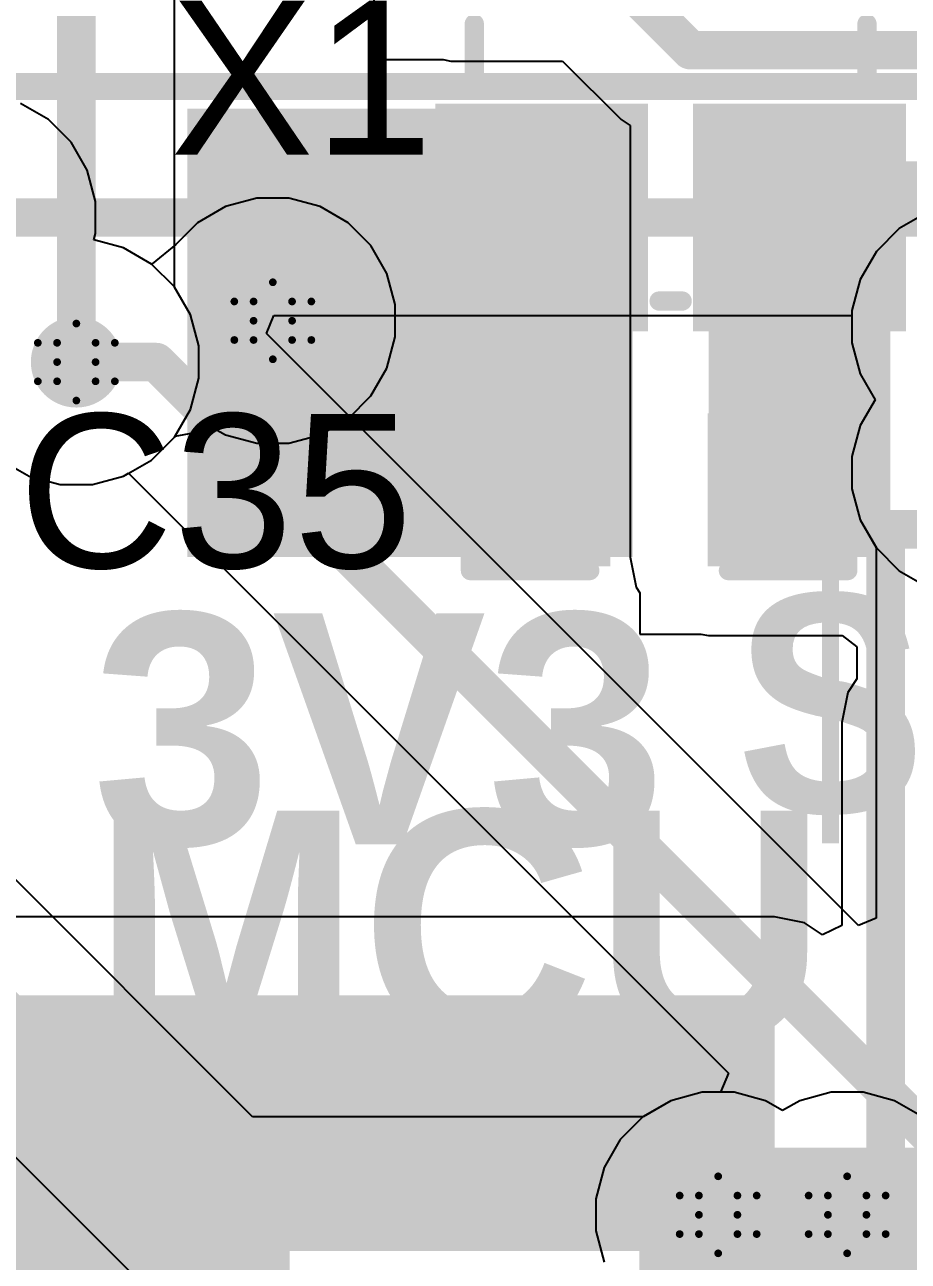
# Model space of a CAD drawing. Header units: inches. Extents: x -3 to 5437, y -3 to 5435.
# Drawn here: x 84.69 to 90.52, y 58.24 to 66.4 of the extents above; entities that cross this region are included whole.
import ezdxf

# ---------------------------------------------------------------- set-up
doc = ezdxf.new("R2010")
doc.units = ezdxf.units.IN
for name, color, linetype in [('Bottom Layer', 5, 'Continuous'), ('Bottom Solder', 6, 'Continuous'), ('Drill Drawing', 1, 'Continuous'), ('GND', 16, 'Continuous'), ('PWR', 76, 'Continuous'), ('Top Layer', 1, 'Continuous'), ('Top Overlay', 2, 'Continuous'), ('Top Paste', 8, 'Continuous'), ('Top Solder', 216, 'Continuous'), ('Via Holes', 16, 'Continuous')]:
    doc.layers.add(name, color=color, linetype=linetype)
doc.styles.add('Arial', font='', dxfattribs={"height": 0.2})
doc.styles.add('Arial_Bold', font='', dxfattribs={"height": 0.2})
doc.styles.get('Arial').set_extended_font_data('Arial')
doc.styles.get('Arial_Bold').set_extended_font_data('Arial', bold=True)

# ---------------------------------------------------------------- blocks, each defined once
blk = doc.blocks.new('T____________0_5___28')
at = {"layer": 'Top Layer'}
blk.add_hatch(color=1, dxfattribs=at).paths.add_polyline_path([(0.25, 0.5), (-0.25, 0.5), (-0.5, 0.25), (-0.5, -0.25), (-0.25, -0.5), (0.25, -0.5), (0.5, -0.25), (0.5, 0.25)])
at = {"layer": 'Top Paste'}
blk.add_hatch(color=8, dxfattribs=at).paths.add_polyline_path([(0.25, 0.5), (-0.25, 0.5), (-0.5, 0.25), (-0.5, -0.25), (-0.25, -0.5), (0.25, -0.5), (0.5, -0.25), (0.5, 0.25)])
at = {"layer": 'Top Solder'}
blk.add_hatch(color=216, dxfattribs=at).paths.add_polyline_path([(0.3008, 0.6016), (-0.3008, 0.6016), (-0.6016, 0.3008), (-0.6016, -0.3008), (-0.3008, -0.6016), (0.3008, -0.6016), (0.6016, -0.3008), (0.6016, 0.3008)])
at = {"layer": 'Top Overlay'}
for points in [[(-0.3355, 0.6795, 0.127, 0.127, 0), (-0.6819, 0.3332, 0.127, 0.127, 0)], [(0.3365, 0.6795, 0.127, 0.127, 0), (-0.3355, 0.6795, 0.127, 0.127, 0)], [(0.6836, 0.3324, 0.127, 0.127, 0), (0.3365, 0.6795, 0.127, 0.127, 0)], [(-0.6819, 0.3332, 0.127, 0.127, 0), (-0.6819, -0.3341, 0.127, 0.127, 0)], [(0.6836, 0.3324, 0.127, 0.127, 0), (0.6836, -0.3298, 0.127, 0.127, 0)], [(-0.3374, -0.6786, 0.127, 0.127, 0), (-0.6819, -0.3341, 0.127, 0.127, 0)], [(0.6836, -0.3298, 0.127, 0.127, 0), (0.3349, -0.6786, 0.127, 0.127, 0)], [(0.3349, -0.6786, 0.127, 0.127, 0), (-0.3374, -0.6786, 0.127, 0.127, 0)]]:
    blk.add_lwpolyline(points, format="xyseb", dxfattribs=at)
for points in [[(-0.3673, 0.6795, 0.0635, 0.0635, 1), (-0.3038, 0.6795, 0.0635, 0.0635, 1)], [(-0.3673, 0.6795, 0.0635, 0.0635, 1), (-0.3038, 0.6795, 0.0635, 0.0635, 1)], [(0.3047, 0.6795, 0.0635, 0.0635, 1), (0.3682, 0.6795, 0.0635, 0.0635, 1)], [(0.3047, 0.6795, 0.0635, 0.0635, 1), (0.3682, 0.6795, 0.0635, 0.0635, 1)], [(-0.7136, 0.3332, 0.0635, 0.0635, 1), (-0.6501, 0.3332, 0.0635, 0.0635, 1)], [(-0.7136, 0.3332, 0.0635, 0.0635, 1), (-0.6501, 0.3332, 0.0635, 0.0635, 1)], [(0.6519, 0.3324, 0.0635, 0.0635, 1), (0.7154, 0.3324, 0.0635, 0.0635, 1)], [(0.6519, 0.3324, 0.0635, 0.0635, 1), (0.7154, 0.3324, 0.0635, 0.0635, 1)], [(-0.7136, -0.3341, 0.0635, 0.0635, 1), (-0.6501, -0.3341, 0.0635, 0.0635, 1)], [(-0.7136, -0.3341, 0.0635, 0.0635, 1), (-0.6501, -0.3341, 0.0635, 0.0635, 1)], [(0.6519, -0.3298, 0.0635, 0.0635, 1), (0.7154, -0.3298, 0.0635, 0.0635, 1)], [(0.6519, -0.3298, 0.0635, 0.0635, 1), (0.7154, -0.3298, 0.0635, 0.0635, 1)], [(-0.3691, -0.6786, 0.0635, 0.0635, 1), (-0.3056, -0.6786, 0.0635, 0.0635, 1)], [(-0.3691, -0.6786, 0.0635, 0.0635, 1), (-0.3056, -0.6786, 0.0635, 0.0635, 1)], [(0.3031, -0.6786, 0.0635, 0.0635, 1), (0.3666, -0.6786, 0.0635, 0.0635, 1)], [(0.3031, -0.6786, 0.0635, 0.0635, 1), (0.3666, -0.6786, 0.0635, 0.0635, 1)]]:
    blk.add_lwpolyline(points, format="xyseb", close=True, dxfattribs=at)
blk = doc.blocks.new('XC32M4_8_000_F18LJDT_270')
at = {"layer": 'Top Layer'}
for points in [[(-1.75, 1.45), (-0.45, 1.45), (-0.45, 0.25), (-1.75, 0.25)], [(0.45, 1.45), (1.75, 1.45), (1.75, 0.25), (0.45, 0.25)], [(-1.75, -0.25), (-0.45, -0.25), (-0.45, -1.45), (-1.75, -1.45)], [(0.45, -0.25), (1.75, -0.25), (1.75, -1.45), (0.45, -1.45)]]:
    blk.add_hatch(color=1, dxfattribs=at).paths.add_polyline_path(points)
at = {"layer": 'Top Paste'}
for points in [[(-1.75, 1.45), (-0.45, 1.45), (-0.45, 0.25), (-1.75, 0.25)], [(0.45, 1.45), (1.75, 1.45), (1.75, 0.25), (0.45, 0.25)], [(-1.75, -0.25), (-0.45, -0.25), (-0.45, -1.45), (-1.75, -1.45)], [(0.45, -0.25), (1.75, -0.25), (1.75, -1.45), (0.45, -1.45)]]:
    blk.add_hatch(color=8, dxfattribs=at).paths.add_polyline_path(points)
at = {"layer": 'Top Solder'}
for points in [[(-1.8516, 1.5516), (-0.3484, 1.5516), (-0.3484, 0.1484), (-1.8516, 0.1484)], [(0.3484, 1.5516), (1.8516, 1.5516), (1.8516, 0.1484), (0.3484, 0.1484)], [(-1.8516, -0.1484), (-0.3484, -0.1484), (-0.3484, -1.5516), (-1.8516, -1.5516)], [(0.3484, -0.1484), (1.8516, -0.1484), (1.8516, -1.5516), (0.3484, -1.5516)]]:
    blk.add_hatch(color=216, dxfattribs=at).paths.add_polyline_path(points)
at = {"layer": 'Top Overlay'}
for points in [[(0.1778, 1.2954, 0.127, 0.127, 0), (-0.1778, 1.2954, 0.127, 0.127, 0)], [(-1.651, -0.0762, 0.127, 0.127, 0), (-1.651, 0.0762, 0.127, 0.127, 0)], [(1.651, -0.0762, 0.127, 0.127, 0), (1.651, 0.0762, 0.127, 0.127, 0)], [(0.1778, -1.2954, 0.127, 0.127, 0), (-0.1778, -1.2954, 0.127, 0.127, 0)]]:
    blk.add_lwpolyline(points, format="xyseb", dxfattribs=at)
for points in [[(-0.2095, 1.2954, 0.0635, 0.0635, 1), (-0.1461, 1.2954, 0.0635, 0.0635, 1)], [(0.1461, 1.2954, 0.0635, 0.0635, 1), (0.2095, 1.2954, 0.0635, 0.0635, 1)], [(-1.6827, 0.0762, 0.0635, 0.0635, 1), (-1.6193, 0.0762, 0.0635, 0.0635, 1)], [(1.6193, 0.0762, 0.0635, 0.0635, 1), (1.6827, 0.0762, 0.0635, 0.0635, 1)], [(-1.6827, -0.0762, 0.0635, 0.0635, 1), (-1.6193, -0.0762, 0.0635, 0.0635, 1)], [(1.6193, -0.0762, 0.0635, 0.0635, 1), (1.6827, -0.0762, 0.0635, 0.0635, 1)], [(-0.2095, -1.2954, 0.0635, 0.0635, 1), (-0.1461, -1.2954, 0.0635, 0.0635, 1)], [(0.1461, -1.2954, 0.0635, 0.0635, 1), (0.2095, -1.2954, 0.0635, 0.0635, 1)], [(-1.524, -1.778, 0.254, 0.254, 1), (-1.6764, -1.778, 0.254, 0.254, 1)], [(-1.7399, -1.778, 0.127, 0.127, 1), (-1.6129, -1.778, 0.127, 0.127, 1)], [(-1.5875, -1.778, 0.127, 0.127, 1), (-1.4605, -1.778, 0.127, 0.127, 1)]]:
    blk.add_lwpolyline(points, format="xyseb", close=True, dxfattribs=at)
blk = doc.blocks.new('C__0603_482')
at = {"layer": 'Top Layer'}
for points in [[(-0.381, 0.4445), (-0.381, -0.4445), (-1.143, -0.4445), (-1.143, 0.4445)], [(1.143, 0.4445), (1.143, -0.4445), (0.381, -0.4445), (0.381, 0.4445)]]:
    blk.add_hatch(color=1, dxfattribs=at).paths.add_polyline_path(points)
at = {"layer": 'Top Paste'}
for points in [[(-0.381, 0.4445), (-0.381, -0.4445), (-1.143, -0.4445), (-1.143, 0.4445)], [(1.143, 0.4445), (1.143, -0.4445), (0.381, -0.4445), (0.381, 0.4445)]]:
    blk.add_hatch(color=8, dxfattribs=at).paths.add_polyline_path(points)
at = {"layer": 'Top Solder'}
for points in [[(-0.321, 0.5045), (-0.321, -0.5045), (-1.203, -0.5045), (-1.203, 0.5045)], [(1.203, 0.5045), (1.203, -0.5045), (0.321, -0.5045), (0.321, 0.5045)]]:
    blk.add_hatch(color=216, dxfattribs=at).paths.add_polyline_path(points)
at = {"layer": 'Top Overlay'}
for points in [[(-1.2446, -0.5334, 0.127, 0.127, 0), (-1.2446, 0.5334, 0.127, 0.127, 0)], [(-1.2446, 0.5334, 0.127, 0.127, 0), (-0.4572, 0.5334, 0.127, 0.127, 0)], [(0.4572, 0.5334, 0.127, 0.127, 0), (1.2446, 0.5334, 0.127, 0.127, 0)], [(1.2446, -0.5334, 0.127, 0.127, 0), (1.2446, 0.5334, 0.127, 0.127, 0)], [(-1.2446, -0.5334, 0.127, 0.127, 0), (-0.4572, -0.5334, 0.127, 0.127, 0)], [(0.4572, -0.5334, 0.127, 0.127, 0), (1.2446, -0.5334, 0.127, 0.127, 0)]]:
    blk.add_lwpolyline(points, format="xyseb", dxfattribs=at)
for points in [[(-1.2764, 0.5334, 0.0635, 0.0635, 1), (-1.2128, 0.5334, 0.0635, 0.0635, 1)], [(-1.2764, 0.5334, 0.0635, 0.0635, 1), (-1.2128, 0.5334, 0.0635, 0.0635, 1)], [(-0.4889, 0.5334, 0.0635, 0.0635, 1), (-0.4254, 0.5334, 0.0635, 0.0635, 1)], [(0.4254, 0.5334, 0.0635, 0.0635, 1), (0.4889, 0.5334, 0.0635, 0.0635, 1)], [(1.2128, 0.5334, 0.0635, 0.0635, 1), (1.2764, 0.5334, 0.0635, 0.0635, 1)], [(1.2128, 0.5334, 0.0635, 0.0635, 1), (1.2764, 0.5334, 0.0635, 0.0635, 1)], [(-1.2764, -0.5334, 0.0635, 0.0635, 1), (-1.2128, -0.5334, 0.0635, 0.0635, 1)], [(-1.2764, -0.5334, 0.0635, 0.0635, 1), (-1.2128, -0.5334, 0.0635, 0.0635, 1)], [(-0.4889, -0.5334, 0.0635, 0.0635, 1), (-0.4254, -0.5334, 0.0635, 0.0635, 1)], [(0.4254, -0.5334, 0.0635, 0.0635, 1), (0.4889, -0.5334, 0.0635, 0.0635, 1)], [(1.2128, -0.5334, 0.0635, 0.0635, 1), (1.2764, -0.5334, 0.0635, 0.0635, 1)], [(1.2128, -0.5334, 0.0635, 0.0635, 1), (1.2764, -0.5334, 0.0635, 0.0635, 1)]]:
    blk.add_lwpolyline(points, format="xyseb", close=True, dxfattribs=at)

msp = doc.modelspace()

# ---------------------------------------------------------------- hatches: boundary and pattern name
at = {"layer": 'Bottom Layer'}
h = msp.add_hatch(color=5, dxfattribs=at)
edge = h.paths.add_edge_path()
edge.add_arc((86.3304, 64.4446), 0.3, 0, 360)
h = msp.add_hatch(color=5, dxfattribs=at)
edge = h.paths.add_edge_path()
edge.add_arc((85.0342, 64.1721), 0.3, 0, 360)
h = msp.add_hatch(color=5, dxfattribs=at)
edge = h.paths.add_edge_path()
edge.add_arc((89.2683, 58.547), 0.3, 0, 360)
h = msp.add_hatch(color=5, dxfattribs=at)
edge = h.paths.add_edge_path()
edge.add_arc((90.1192, 58.547), 0.3, 0, 360)
at = {"layer": 'Bottom Solder'}
h = msp.add_hatch(color=6, dxfattribs=at)
edge = h.paths.add_edge_path()
edge.add_arc((86.3304, 64.4446), 0.15, 0, 360)
h = msp.add_hatch(color=6, dxfattribs=at)
edge = h.paths.add_edge_path()
edge.add_arc((85.0342, 64.1721), 0.15, 0, 360)
h = msp.add_hatch(color=6, dxfattribs=at)
edge = h.paths.add_edge_path()
edge.add_arc((89.2683, 58.547), 0.15, 0, 360)
h = msp.add_hatch(color=6, dxfattribs=at)
edge = h.paths.add_edge_path()
edge.add_arc((90.1192, 58.547), 0.15, 0, 360)
at = {"layer": 'GND'}
h = msp.add_hatch(color=16, dxfattribs=at)
edge = h.paths.add_edge_path()
edge.add_arc((86.3304, 64.4446), 0.3, 0, 360)
h = msp.add_hatch(color=16, dxfattribs=at)
edge = h.paths.add_edge_path()
edge.add_arc((85.0342, 64.1721), 0.3, 0, 360)
h = msp.add_hatch(color=16, dxfattribs=at)
edge = h.paths.add_edge_path()
edge.add_arc((89.2683, 58.547), 0.3, 0, 360)
h = msp.add_hatch(color=16, dxfattribs=at)
edge = h.paths.add_edge_path()
edge.add_arc((90.1192, 58.547), 0.3, 0, 360)
at = {"layer": 'PWR'}
h = msp.add_hatch(color=76, dxfattribs=at)
edge = h.paths.add_edge_path()
edge.add_arc((86.3304, 64.4446), 0.3, 0, 360)
h = msp.add_hatch(color=76, dxfattribs=at)
edge = h.paths.add_edge_path()
edge.add_arc((85.0342, 64.1721), 0.3, 0, 360)
h = msp.add_hatch(color=76, dxfattribs=at)
edge = h.paths.add_edge_path()
edge.add_arc((89.2683, 58.547), 0.3, 0, 360)
h = msp.add_hatch(color=76, dxfattribs=at)
edge = h.paths.add_edge_path()
edge.add_arc((90.1192, 58.547), 0.3, 0, 360)
at = {"layer": 'Top Layer'}
for points in [[(85.7671, 62.8855), (88.7048, 62.8855), (88.7048, 65.8446), (85.7671, 65.8446)], [(89.2048, 62.8855), (90.4048, 62.8855), (90.4048, 65.7756), (89.2048, 65.7756)], [(84.3957, 59.9948), (84.3957, 44.577), (86.4422, 44.577), (86.4422, 59.9948)], [(86.0171, 58.309), (89.6406, 58.309), (89.6406, 59.9948), (86.0171, 59.9948)], [(88.7476, 57.3697), (92.0356, 57.3697), (92.0356, 58.9891), (88.7476, 58.9891)]]:
    msp.add_hatch(color=1, dxfattribs=at).paths.add_polyline_path(points)
h = msp.add_hatch(color=1, dxfattribs=at)
edge = h.paths.add_edge_path()
edge.add_arc((86.3304, 64.4446), 0.3, 0, 360)
h = msp.add_hatch(color=1, dxfattribs=at)
edge = h.paths.add_edge_path()
edge.add_arc((85.0342, 64.1721), 0.3, 0, 360)
h = msp.add_hatch(color=1, dxfattribs=at)
edge = h.paths.add_edge_path()
edge.add_arc((89.2683, 58.547), 0.3, 0, 360)
h = msp.add_hatch(color=1, dxfattribs=at)
edge = h.paths.add_edge_path()
edge.add_arc((90.1192, 58.547), 0.3, 0, 360)
at = {"layer": 'Top Solder'}
h = msp.add_hatch(color=216, dxfattribs=at)
edge = h.paths.add_edge_path()
edge.add_arc((86.3304, 64.4446), 0.15, 0, 360)
h = msp.add_hatch(color=216, dxfattribs=at)
edge = h.paths.add_edge_path()
edge.add_arc((85.0342, 64.1721), 0.15, 0, 360)
h = msp.add_hatch(color=216, dxfattribs=at)
edge = h.paths.add_edge_path()
edge.add_arc((89.2683, 58.547), 0.15, 0, 360)
h = msp.add_hatch(color=216, dxfattribs=at)
edge = h.paths.add_edge_path()
edge.add_arc((90.1192, 58.547), 0.15, 0, 360)
at = {"layer": 'Via Holes'}
h = msp.add_hatch(color=7, dxfattribs=at)
edge = h.paths.add_edge_path()
edge.add_arc((86.3304, 64.4446), 0.15, 0, 360)
h = msp.add_hatch(color=7, dxfattribs=at)
edge = h.paths.add_edge_path()
edge.add_arc((85.0342, 64.1721), 0.15, 0, 360)
h = msp.add_hatch(color=7, dxfattribs=at)
edge = h.paths.add_edge_path()
edge.add_arc((89.2683, 58.547), 0.15, 0, 360)
h = msp.add_hatch(color=7, dxfattribs=at)
edge = h.paths.add_edge_path()
edge.add_arc((90.1192, 58.547), 0.15, 0, 360)

# ---------------------------------------------------------------- linework, layer by layer
at = {"layer": 'Bottom Layer'}
for p, q in [((86.2878, 64.3608), (86.3364, 64.4782)), ((86.3364, 64.4782), (90.1508, 64.4782)), ((90.1508, 64.4782), (90.1508, 64.2991)), ((90.194, 60.4546), (86.2878, 64.3608)), ((90.1508, 64.2991), (90.2059, 64.0936)), ((86.1964, 59.1944), (81.306, 64.0848)), ((90.2059, 64.0936), (90.3038, 63.924)), ((90.3038, 63.924), (90.2059, 63.7543)), ((90.2059, 63.7543), (90.1508, 63.5488)), ((90.1508, 63.5488), (90.1508, 63.3361)), ((84.5381, 63.5255), (84.7224, 63.4191)), ((84.7224, 63.4191), (84.9279, 63.3641)), ((85.1406, 63.3641), (85.3461, 63.4191)), ((85.3461, 63.4191), (85.3792, 63.4382)), ((85.3792, 63.4382), (89.3354, 59.482)), ((84.9279, 63.3641), (85.1406, 63.3641)), ((90.1508, 63.3361), (90.2059, 63.1306)), ((90.2059, 63.1306), (90.3114, 62.9478)), ((80.58, 62.9796), (85.4704, 58.0892)), ((90.3114, 62.9478), (90.3114, 60.5032)), ((90.3114, 60.5032), (90.194, 60.4546)), ((89.3354, 59.482), (89.2828, 59.355)), ((88.9564, 59.2999), (88.7737, 59.1944)), ((89.1619, 59.355), (88.9564, 59.2999)), ((89.2828, 59.355), (89.1619, 59.355)), ((88.7737, 59.1944), (86.1964, 59.1944))]:
    msp.add_line(p, q, dxfattribs=at)
for points in [[(64.135, 65.9892, 0.1778, 0.1778, 0), (94.2258, 65.9892, 0.1778, 0.1778, 0)], [(84.3532, 65.1256, 0.254, 0.254, 0), (91.2018, 65.1256, 0.254, 0.254, 0)], [(85.0342, 64.1721, 0.254, 0.254, 0), (85.5609, 64.1721, 0.254, 0.254, 0)], [(85.5609, 64.1721, 0.254, 0.254, 0), (95.7656, 53.9674, 0.254, 0.254, 0)], [(80.8482, 63.627, 0.254, 0.254, 0), (85.9282, 58.547, 0.254, 0.254, 0)], [(85.9282, 58.547, 0.254, 0.254, 0), (89.2683, 58.547, 0.254, 0.254, 0)]]:
    msp.add_lwpolyline(points, format="xyseb", dxfattribs=at)
for points in [[(84.9707, 64.1721, 0.127, 0.127, 1), (85.0977, 64.1721, 0.127, 0.127, 1)], [(85.4974, 64.1721, 0.127, 0.127, 1), (85.6244, 64.1721, 0.127, 0.127, 1)], [(85.4974, 64.1721, 0.127, 0.127, 1), (85.6244, 64.1721, 0.127, 0.127, 1)], [(85.8647, 58.547, 0.127, 0.127, 1), (85.9917, 58.547, 0.127, 0.127, 1)], [(85.8647, 58.547, 0.127, 0.127, 1), (85.9917, 58.547, 0.127, 0.127, 1)], [(89.2048, 58.547, 0.127, 0.127, 1), (89.3318, 58.547, 0.127, 0.127, 1)]]:
    msp.add_lwpolyline(points, format="xyseb", close=True, dxfattribs=at)
at = {"layer": 'Drill Drawing'}
for points in [[(86.2034, 64.5716, 0.0508, 0.0508, 0), (86.3304, 64.6986, 0.0508, 0.0508, 0)], [(86.3304, 64.6986, 0.0508, 0.0508, 0), (86.4574, 64.5716, 0.0508, 0.0508, 0)], [(86.0764, 64.5716, 0.0508, 0.0508, 0), (86.2034, 64.4446, 0.0508, 0.0508, 0)], [(86.0764, 64.5716, 0.0508, 0.0508, 0), (86.2034, 64.5716, 0.0508, 0.0508, 0)], [(86.4574, 64.5716, 0.0508, 0.0508, 0), (86.5844, 64.5716, 0.0508, 0.0508, 0)], [(86.4574, 64.4446, 0.0508, 0.0508, 0), (86.5844, 64.5716, 0.0508, 0.0508, 0)], [(84.9072, 64.2991, 0.0508, 0.0508, 0), (85.0342, 64.4261, 0.0508, 0.0508, 0)], [(85.0342, 64.4261, 0.0508, 0.0508, 0), (85.1612, 64.2991, 0.0508, 0.0508, 0)], [(86.0764, 64.3176, 0.0508, 0.0508, 0), (86.2034, 64.4446, 0.0508, 0.0508, 0)], [(86.4574, 64.4446, 0.0508, 0.0508, 0), (86.5844, 64.3176, 0.0508, 0.0508, 0)], [(84.7802, 64.2991, 0.0508, 0.0508, 0), (84.9072, 64.1721, 0.0508, 0.0508, 0)], [(84.7802, 64.2991, 0.0508, 0.0508, 0), (84.9072, 64.2991, 0.0508, 0.0508, 0)], [(85.1612, 64.2991, 0.0508, 0.0508, 0), (85.2882, 64.2991, 0.0508, 0.0508, 0)], [(85.1612, 64.1721, 0.0508, 0.0508, 0), (85.2882, 64.2991, 0.0508, 0.0508, 0)], [(86.0764, 64.3176, 0.0508, 0.0508, 0), (86.2034, 64.3176, 0.0508, 0.0508, 0)], [(86.2034, 64.3176, 0.0508, 0.0508, 0), (86.3304, 64.1906, 0.0508, 0.0508, 0)], [(86.3304, 64.1906, 0.0508, 0.0508, 0), (86.4574, 64.3176, 0.0508, 0.0508, 0)], [(86.4574, 64.3176, 0.0508, 0.0508, 0), (86.5844, 64.3176, 0.0508, 0.0508, 0)], [(84.7802, 64.0451, 0.0508, 0.0508, 0), (84.9072, 64.1721, 0.0508, 0.0508, 0)], [(85.1612, 64.1721, 0.0508, 0.0508, 0), (85.2882, 64.0451, 0.0508, 0.0508, 0)], [(84.7802, 64.0451, 0.0508, 0.0508, 0), (84.9072, 64.0451, 0.0508, 0.0508, 0)], [(84.9072, 64.0451, 0.0508, 0.0508, 0), (85.0342, 63.9181, 0.0508, 0.0508, 0)], [(85.0342, 63.9181, 0.0508, 0.0508, 0), (85.1612, 64.0451, 0.0508, 0.0508, 0)], [(85.1612, 64.0451, 0.0508, 0.0508, 0), (85.2882, 64.0451, 0.0508, 0.0508, 0)], [(89.1413, 58.674, 0.0508, 0.0508, 0), (89.2683, 58.801, 0.0508, 0.0508, 0)], [(89.2683, 58.801, 0.0508, 0.0508, 0), (89.3953, 58.674, 0.0508, 0.0508, 0)], [(89.9922, 58.674, 0.0508, 0.0508, 0), (90.1192, 58.801, 0.0508, 0.0508, 0)], [(90.1192, 58.801, 0.0508, 0.0508, 0), (90.2462, 58.674, 0.0508, 0.0508, 0)], [(89.0143, 58.674, 0.0508, 0.0508, 0), (89.1413, 58.547, 0.0508, 0.0508, 0)], [(89.0143, 58.674, 0.0508, 0.0508, 0), (89.1413, 58.674, 0.0508, 0.0508, 0)], [(89.3953, 58.674, 0.0508, 0.0508, 0), (89.5223, 58.674, 0.0508, 0.0508, 0)], [(89.3953, 58.547, 0.0508, 0.0508, 0), (89.5223, 58.674, 0.0508, 0.0508, 0)], [(89.8652, 58.674, 0.0508, 0.0508, 0), (89.9922, 58.547, 0.0508, 0.0508, 0)], [(89.8652, 58.674, 0.0508, 0.0508, 0), (89.9922, 58.674, 0.0508, 0.0508, 0)], [(90.2462, 58.674, 0.0508, 0.0508, 0), (90.3732, 58.674, 0.0508, 0.0508, 0)], [(90.2462, 58.547, 0.0508, 0.0508, 0), (90.3732, 58.674, 0.0508, 0.0508, 0)], [(89.0143, 58.42, 0.0508, 0.0508, 0), (89.1413, 58.547, 0.0508, 0.0508, 0)], [(89.3953, 58.547, 0.0508, 0.0508, 0), (89.5223, 58.42, 0.0508, 0.0508, 0)], [(89.8652, 58.42, 0.0508, 0.0508, 0), (89.9922, 58.547, 0.0508, 0.0508, 0)], [(90.2462, 58.547, 0.0508, 0.0508, 0), (90.3732, 58.42, 0.0508, 0.0508, 0)], [(89.0143, 58.42, 0.0508, 0.0508, 0), (89.1413, 58.42, 0.0508, 0.0508, 0)], [(89.1413, 58.42, 0.0508, 0.0508, 0), (89.2683, 58.293, 0.0508, 0.0508, 0)], [(89.2683, 58.293, 0.0508, 0.0508, 0), (89.3953, 58.42, 0.0508, 0.0508, 0)], [(89.3953, 58.42, 0.0508, 0.0508, 0), (89.5223, 58.42, 0.0508, 0.0508, 0)], [(89.8652, 58.42, 0.0508, 0.0508, 0), (89.9922, 58.42, 0.0508, 0.0508, 0)], [(89.9922, 58.42, 0.0508, 0.0508, 0), (90.1192, 58.293, 0.0508, 0.0508, 0)], [(90.1192, 58.293, 0.0508, 0.0508, 0), (90.2462, 58.42, 0.0508, 0.0508, 0)], [(90.2462, 58.42, 0.0508, 0.0508, 0), (90.3732, 58.42, 0.0508, 0.0508, 0)]]:
    msp.add_lwpolyline(points, format="xyseb", dxfattribs=at)
for points in [[(86.3177, 64.6986, 0.0254, 0.0254, 1), (86.3431, 64.6986, 0.0254, 0.0254, 1)], [(86.3177, 64.6986, 0.0254, 0.0254, 1), (86.3431, 64.6986, 0.0254, 0.0254, 1)], [(86.0637, 64.5716, 0.0254, 0.0254, 1), (86.0891, 64.5716, 0.0254, 0.0254, 1)], [(86.0637, 64.5716, 0.0254, 0.0254, 1), (86.0891, 64.5716, 0.0254, 0.0254, 1)], [(86.1907, 64.5716, 0.0254, 0.0254, 1), (86.2161, 64.5716, 0.0254, 0.0254, 1)], [(86.1907, 64.5716, 0.0254, 0.0254, 1), (86.2161, 64.5716, 0.0254, 0.0254, 1)], [(86.4447, 64.5716, 0.0254, 0.0254, 1), (86.4701, 64.5716, 0.0254, 0.0254, 1)], [(86.4447, 64.5716, 0.0254, 0.0254, 1), (86.4701, 64.5716, 0.0254, 0.0254, 1)], [(86.5717, 64.5716, 0.0254, 0.0254, 1), (86.5971, 64.5716, 0.0254, 0.0254, 1)], [(86.5717, 64.5716, 0.0254, 0.0254, 1), (86.5971, 64.5716, 0.0254, 0.0254, 1)], [(85.0215, 64.4261, 0.0254, 0.0254, 1), (85.0469, 64.4261, 0.0254, 0.0254, 1)], [(85.0215, 64.4261, 0.0254, 0.0254, 1), (85.0469, 64.4261, 0.0254, 0.0254, 1)], [(86.1907, 64.4446, 0.0254, 0.0254, 1), (86.2161, 64.4446, 0.0254, 0.0254, 1)], [(86.1907, 64.4446, 0.0254, 0.0254, 1), (86.2161, 64.4446, 0.0254, 0.0254, 1)], [(86.4447, 64.4446, 0.0254, 0.0254, 1), (86.4701, 64.4446, 0.0254, 0.0254, 1)], [(86.4447, 64.4446, 0.0254, 0.0254, 1), (86.4701, 64.4446, 0.0254, 0.0254, 1)], [(84.7675, 64.2991, 0.0254, 0.0254, 1), (84.7929, 64.2991, 0.0254, 0.0254, 1)], [(84.7675, 64.2991, 0.0254, 0.0254, 1), (84.7929, 64.2991, 0.0254, 0.0254, 1)], [(84.8945, 64.2991, 0.0254, 0.0254, 1), (84.9199, 64.2991, 0.0254, 0.0254, 1)], [(84.8945, 64.2991, 0.0254, 0.0254, 1), (84.9199, 64.2991, 0.0254, 0.0254, 1)], [(85.1485, 64.2991, 0.0254, 0.0254, 1), (85.1739, 64.2991, 0.0254, 0.0254, 1)], [(85.1485, 64.2991, 0.0254, 0.0254, 1), (85.1739, 64.2991, 0.0254, 0.0254, 1)], [(85.2755, 64.2991, 0.0254, 0.0254, 1), (85.3009, 64.2991, 0.0254, 0.0254, 1)], [(85.2755, 64.2991, 0.0254, 0.0254, 1), (85.3009, 64.2991, 0.0254, 0.0254, 1)], [(86.0637, 64.3176, 0.0254, 0.0254, 1), (86.0891, 64.3176, 0.0254, 0.0254, 1)], [(86.0637, 64.3176, 0.0254, 0.0254, 1), (86.0891, 64.3176, 0.0254, 0.0254, 1)], [(86.1907, 64.3176, 0.0254, 0.0254, 1), (86.2161, 64.3176, 0.0254, 0.0254, 1)], [(86.1907, 64.3176, 0.0254, 0.0254, 1), (86.2161, 64.3176, 0.0254, 0.0254, 1)], [(86.4447, 64.3176, 0.0254, 0.0254, 1), (86.4701, 64.3176, 0.0254, 0.0254, 1)], [(86.4447, 64.3176, 0.0254, 0.0254, 1), (86.4701, 64.3176, 0.0254, 0.0254, 1)], [(86.5717, 64.3176, 0.0254, 0.0254, 1), (86.5971, 64.3176, 0.0254, 0.0254, 1)], [(86.5717, 64.3176, 0.0254, 0.0254, 1), (86.5971, 64.3176, 0.0254, 0.0254, 1)], [(84.8945, 64.1721, 0.0254, 0.0254, 1), (84.9199, 64.1721, 0.0254, 0.0254, 1)], [(84.8945, 64.1721, 0.0254, 0.0254, 1), (84.9199, 64.1721, 0.0254, 0.0254, 1)], [(85.1485, 64.1721, 0.0254, 0.0254, 1), (85.1739, 64.1721, 0.0254, 0.0254, 1)], [(85.1485, 64.1721, 0.0254, 0.0254, 1), (85.1739, 64.1721, 0.0254, 0.0254, 1)], [(86.3177, 64.1906, 0.0254, 0.0254, 1), (86.3431, 64.1906, 0.0254, 0.0254, 1)], [(86.3177, 64.1906, 0.0254, 0.0254, 1), (86.3431, 64.1906, 0.0254, 0.0254, 1)], [(84.7675, 64.0451, 0.0254, 0.0254, 1), (84.7929, 64.0451, 0.0254, 0.0254, 1)], [(84.7675, 64.0451, 0.0254, 0.0254, 1), (84.7929, 64.0451, 0.0254, 0.0254, 1)], [(84.8945, 64.0451, 0.0254, 0.0254, 1), (84.9199, 64.0451, 0.0254, 0.0254, 1)], [(84.8945, 64.0451, 0.0254, 0.0254, 1), (84.9199, 64.0451, 0.0254, 0.0254, 1)], [(85.1485, 64.0451, 0.0254, 0.0254, 1), (85.1739, 64.0451, 0.0254, 0.0254, 1)], [(85.1485, 64.0451, 0.0254, 0.0254, 1), (85.1739, 64.0451, 0.0254, 0.0254, 1)], [(85.2755, 64.0451, 0.0254, 0.0254, 1), (85.3009, 64.0451, 0.0254, 0.0254, 1)], [(85.2755, 64.0451, 0.0254, 0.0254, 1), (85.3009, 64.0451, 0.0254, 0.0254, 1)], [(85.0215, 63.9181, 0.0254, 0.0254, 1), (85.0469, 63.9181, 0.0254, 0.0254, 1)], [(85.0215, 63.9181, 0.0254, 0.0254, 1), (85.0469, 63.9181, 0.0254, 0.0254, 1)], [(89.2556, 58.801, 0.0254, 0.0254, 1), (89.281, 58.801, 0.0254, 0.0254, 1)], [(89.2556, 58.801, 0.0254, 0.0254, 1), (89.281, 58.801, 0.0254, 0.0254, 1)], [(90.1065, 58.801, 0.0254, 0.0254, 1), (90.1319, 58.801, 0.0254, 0.0254, 1)], [(90.1065, 58.801, 0.0254, 0.0254, 1), (90.1319, 58.801, 0.0254, 0.0254, 1)], [(89.0016, 58.674, 0.0254, 0.0254, 1), (89.027, 58.674, 0.0254, 0.0254, 1)], [(89.0016, 58.674, 0.0254, 0.0254, 1), (89.027, 58.674, 0.0254, 0.0254, 1)], [(89.1286, 58.674, 0.0254, 0.0254, 1), (89.154, 58.674, 0.0254, 0.0254, 1)], [(89.1286, 58.674, 0.0254, 0.0254, 1), (89.154, 58.674, 0.0254, 0.0254, 1)], [(89.3826, 58.674, 0.0254, 0.0254, 1), (89.408, 58.674, 0.0254, 0.0254, 1)], [(89.3826, 58.674, 0.0254, 0.0254, 1), (89.408, 58.674, 0.0254, 0.0254, 1)], [(89.5096, 58.674, 0.0254, 0.0254, 1), (89.535, 58.674, 0.0254, 0.0254, 1)], [(89.5096, 58.674, 0.0254, 0.0254, 1), (89.535, 58.674, 0.0254, 0.0254, 1)], [(89.8525, 58.674, 0.0254, 0.0254, 1), (89.8779, 58.674, 0.0254, 0.0254, 1)], [(89.8525, 58.674, 0.0254, 0.0254, 1), (89.8779, 58.674, 0.0254, 0.0254, 1)], [(89.9795, 58.674, 0.0254, 0.0254, 1), (90.0049, 58.674, 0.0254, 0.0254, 1)], [(89.9795, 58.674, 0.0254, 0.0254, 1), (90.0049, 58.674, 0.0254, 0.0254, 1)], [(90.2335, 58.674, 0.0254, 0.0254, 1), (90.2589, 58.674, 0.0254, 0.0254, 1)], [(90.2335, 58.674, 0.0254, 0.0254, 1), (90.2589, 58.674, 0.0254, 0.0254, 1)], [(90.3605, 58.674, 0.0254, 0.0254, 1), (90.3859, 58.674, 0.0254, 0.0254, 1)], [(90.3605, 58.674, 0.0254, 0.0254, 1), (90.3859, 58.674, 0.0254, 0.0254, 1)], [(89.1286, 58.547, 0.0254, 0.0254, 1), (89.154, 58.547, 0.0254, 0.0254, 1)], [(89.1286, 58.547, 0.0254, 0.0254, 1), (89.154, 58.547, 0.0254, 0.0254, 1)], [(89.3826, 58.547, 0.0254, 0.0254, 1), (89.408, 58.547, 0.0254, 0.0254, 1)], [(89.3826, 58.547, 0.0254, 0.0254, 1), (89.408, 58.547, 0.0254, 0.0254, 1)], [(89.9795, 58.547, 0.0254, 0.0254, 1), (90.0049, 58.547, 0.0254, 0.0254, 1)], [(89.9795, 58.547, 0.0254, 0.0254, 1), (90.0049, 58.547, 0.0254, 0.0254, 1)], [(90.2335, 58.547, 0.0254, 0.0254, 1), (90.2589, 58.547, 0.0254, 0.0254, 1)], [(90.2335, 58.547, 0.0254, 0.0254, 1), (90.2589, 58.547, 0.0254, 0.0254, 1)], [(89.0016, 58.42, 0.0254, 0.0254, 1), (89.027, 58.42, 0.0254, 0.0254, 1)], [(89.0016, 58.42, 0.0254, 0.0254, 1), (89.027, 58.42, 0.0254, 0.0254, 1)], [(89.1286, 58.42, 0.0254, 0.0254, 1), (89.154, 58.42, 0.0254, 0.0254, 1)], [(89.1286, 58.42, 0.0254, 0.0254, 1), (89.154, 58.42, 0.0254, 0.0254, 1)], [(89.3826, 58.42, 0.0254, 0.0254, 1), (89.408, 58.42, 0.0254, 0.0254, 1)], [(89.3826, 58.42, 0.0254, 0.0254, 1), (89.408, 58.42, 0.0254, 0.0254, 1)], [(89.5096, 58.42, 0.0254, 0.0254, 1), (89.535, 58.42, 0.0254, 0.0254, 1)], [(89.5096, 58.42, 0.0254, 0.0254, 1), (89.535, 58.42, 0.0254, 0.0254, 1)], [(89.8525, 58.42, 0.0254, 0.0254, 1), (89.8779, 58.42, 0.0254, 0.0254, 1)], [(89.8525, 58.42, 0.0254, 0.0254, 1), (89.8779, 58.42, 0.0254, 0.0254, 1)], [(89.9795, 58.42, 0.0254, 0.0254, 1), (90.0049, 58.42, 0.0254, 0.0254, 1)], [(89.9795, 58.42, 0.0254, 0.0254, 1), (90.0049, 58.42, 0.0254, 0.0254, 1)], [(90.2335, 58.42, 0.0254, 0.0254, 1), (90.2589, 58.42, 0.0254, 0.0254, 1)], [(90.2335, 58.42, 0.0254, 0.0254, 1), (90.2589, 58.42, 0.0254, 0.0254, 1)], [(90.3605, 58.42, 0.0254, 0.0254, 1), (90.3859, 58.42, 0.0254, 0.0254, 1)], [(90.3605, 58.42, 0.0254, 0.0254, 1), (90.3859, 58.42, 0.0254, 0.0254, 1)], [(89.2556, 58.293, 0.0254, 0.0254, 1), (89.281, 58.293, 0.0254, 0.0254, 1)], [(89.2556, 58.293, 0.0254, 0.0254, 1), (89.281, 58.293, 0.0254, 0.0254, 1)], [(90.1065, 58.293, 0.0254, 0.0254, 1), (90.1319, 58.293, 0.0254, 0.0254, 1)], [(90.1065, 58.293, 0.0254, 0.0254, 1), (90.1319, 58.293, 0.0254, 0.0254, 1)]]:
    msp.add_lwpolyline(points, format="xyseb", close=True, dxfattribs=at)
at = {"layer": 'GND'}
for p, q in [((84.8494, 65.7722), (84.6651, 65.8785)), ((84.9998, 65.6217), (84.8494, 65.7722)), ((85.1062, 65.4375), (84.9998, 65.6217)), ((85.1612, 65.232), (85.1062, 65.4375)), ((85.1612, 65.0192), (85.1612, 65.232)), ((90.6469, 65.1585), (90.4627, 65.0521)), ((85.1501, 64.9775), (85.1612, 65.0192)), ((90.4627, 65.0521), (90.3122, 64.9016)), ((85.3461, 64.925), (85.1501, 64.9775)), ((85.5304, 64.8186), (85.3461, 64.925)), ((90.3122, 64.9016), (90.2059, 64.7174)), ((85.6808, 64.6682), (85.5304, 64.8186)), ((90.2059, 64.7174), (90.1508, 64.5119)), ((85.7872, 64.4839), (85.6808, 64.6682)), ((85.8422, 64.2784), (85.7872, 64.4839)), ((90.1508, 64.5119), (90.1508, 64.2991)), ((85.8422, 64.0657), (85.8422, 64.2784)), ((90.1508, 64.2991), (90.2059, 64.0936)), ((85.7872, 63.8602), (85.8422, 64.0657)), ((90.2059, 64.0936), (90.3038, 63.924)), ((90.3038, 63.924), (90.2059, 63.7543)), ((85.6808, 63.6759), (85.7872, 63.8602)), ((90.2059, 63.7543), (90.1508, 63.5488)), ((85.5304, 63.5255), (85.6808, 63.6759)), ((90.1508, 63.5488), (90.1508, 63.3361)), ((84.5381, 63.5255), (84.7224, 63.4191)), ((85.3461, 63.4191), (85.5304, 63.5255)), ((84.7224, 63.4191), (84.9279, 63.3641)), ((85.1406, 63.3641), (85.3461, 63.4191)), ((84.9279, 63.3641), (85.1406, 63.3641)), ((90.1508, 63.3361), (90.2059, 63.1306)), ((90.2059, 63.1306), (90.3122, 62.9463)), ((90.3122, 62.9463), (90.4627, 62.7959)), ((90.4627, 62.7959), (90.6469, 62.6895)), ((88.9564, 59.2999), (88.7722, 59.1936)), ((89.1619, 59.355), (88.9564, 59.2999)), ((89.3747, 59.355), (89.1619, 59.355)), ((89.5802, 59.2999), (89.3747, 59.355)), ((89.6937, 59.2344), (89.5802, 59.2999)), ((89.8073, 59.2999), (89.6937, 59.2344)), ((90.0128, 59.355), (89.8073, 59.2999)), ((90.2256, 59.355), (90.0128, 59.355)), ((90.4311, 59.2999), (90.2256, 59.355)), ((90.6153, 59.1936), (90.4311, 59.2999)), ((88.7722, 59.1936), (88.6217, 59.0431)), ((88.6217, 59.0431), (88.5154, 58.8589)), ((88.5154, 58.8589), (88.4603, 58.6534)), ((88.4603, 58.6534), (88.4603, 58.4406)), ((88.4603, 58.4406), (88.5154, 58.2351))]:
    msp.add_line(p, q, dxfattribs=at)
at = {"layer": 'PWR'}
for p, q in [((84.8494, 65.7722), (84.6651, 65.8785)), ((84.9998, 65.6217), (84.8494, 65.7722)), ((85.1062, 65.4375), (84.9998, 65.6217)), ((85.1612, 65.232), (85.1062, 65.4375)), ((85.1612, 65.0192), (85.1612, 65.232)), ((86.0185, 65.1975), (85.8343, 65.0912)), ((86.224, 65.2526), (86.0185, 65.1975)), ((86.4368, 65.2526), (86.224, 65.2526)), ((86.6423, 65.1975), (86.4368, 65.2526)), ((86.8265, 65.0912), (86.6423, 65.1975)), ((85.8343, 65.0912), (85.6897, 64.9466)), ((86.977, 64.9407), (86.8265, 65.0912)), ((90.6469, 65.1585), (90.4627, 65.0521)), ((85.1501, 64.9775), (85.1612, 65.0192)), ((90.4627, 65.0521), (90.3122, 64.9016)), ((85.3461, 64.925), (85.1501, 64.9775)), ((85.6897, 64.9466), (85.5343, 64.8191)), ((87.0833, 64.7565), (86.977, 64.9407)), ((85.5304, 64.8186), (85.3461, 64.925)), ((90.3122, 64.9016), (90.2059, 64.7174)), ((85.5343, 64.8191), (85.5304, 64.8186)), ((87.1384, 64.551), (87.0833, 64.7565)), ((90.2059, 64.7174), (90.1508, 64.5119)), ((87.1384, 64.3382), (87.1384, 64.551)), ((90.1508, 64.5119), (90.1508, 64.2991)), ((87.0833, 64.1327), (87.1384, 64.3382)), ((90.1508, 64.2991), (90.2059, 64.0936)), ((86.977, 63.9485), (87.0833, 64.1327)), ((90.2059, 64.0936), (90.3038, 63.924)), ((86.8265, 63.798), (86.977, 63.9485)), ((90.3038, 63.924), (90.2059, 63.7543)), ((86.6423, 63.6917), (86.8265, 63.798)), ((85.6853, 63.6838), (85.948, 63.7324)), ((85.948, 63.7324), (86.0185, 63.6917)), ((90.2059, 63.7543), (90.1508, 63.5488)), ((85.5304, 63.5255), (85.6808, 63.6759)), ((85.6808, 63.6759), (85.6853, 63.6838)), ((86.0185, 63.6917), (86.224, 63.6366)), ((86.224, 63.6366), (86.4368, 63.6366)), ((86.4368, 63.6366), (86.6423, 63.6917)), ((90.1508, 63.5488), (90.1508, 63.3361)), ((84.5381, 63.5255), (84.7224, 63.4191)), ((85.3461, 63.4191), (85.5304, 63.5255)), ((84.7224, 63.4191), (84.9279, 63.3641)), ((85.1406, 63.3641), (85.3461, 63.4191)), ((84.9279, 63.3641), (85.1406, 63.3641)), ((90.1508, 63.3361), (90.2059, 63.1306)), ((90.2059, 63.1306), (90.3122, 62.9463)), ((90.3122, 62.9463), (90.4627, 62.7959)), ((90.4627, 62.7959), (90.6469, 62.6895))]:
    msp.add_line(p, q, dxfattribs=at)
at = {"layer": 'Top Layer'}
for p, q in [((85.6817, 64.6667), (85.6817, 69.4533)), ((86.9968, 66.6256), (86.9968, 66.1676)), ((86.9968, 66.1676), (87.4548, 66.1676)), ((87.4548, 66.1676), (87.5048, 66.1576)), ((87.5048, 66.1576), (88.2415, 66.1576)), ((88.2415, 66.1576), (88.6277, 65.7715)), ((88.6277, 65.7715), (88.6868, 65.7319)), ((88.6868, 65.7319), (88.6868, 62.8855)), ((85.7872, 64.4839), (85.6817, 64.6667)), ((85.8422, 64.2784), (85.7872, 64.4839)), ((85.8422, 64.0657), (85.8422, 64.2784)), ((85.7872, 63.8602), (85.8422, 64.0657)), ((85.6808, 63.6759), (85.7872, 63.8602)), ((85.5304, 63.5255), (85.6808, 63.6759)), ((84.5381, 63.5255), (84.7224, 63.4191)), ((85.3461, 63.4191), (85.5304, 63.5255)), ((84.7224, 63.4191), (84.9279, 63.3641)), ((85.1406, 63.3641), (85.3461, 63.4191)), ((84.9279, 63.3641), (85.1406, 63.3641)), ((88.6868, 62.8855), (88.7263, 62.6873)), ((88.7263, 62.6873), (88.7516, 62.6494)), ((88.7516, 62.6494), (88.7516, 62.3775)), ((88.7516, 62.3775), (89.1548, 62.3775)), ((89.1548, 62.3775), (89.2048, 62.3675)), ((89.2048, 62.3675), (90.0864, 62.3675)), ((90.0864, 62.3675), (90.1827, 62.2935)), ((90.1827, 62.2935), (90.1827, 62.0824)), ((90.1827, 62.0824), (90.1233, 61.9934)), ((90.1233, 61.9934), (90.0838, 61.7952)), ((90.0838, 61.7952), (90.0838, 61.1763)), ((90.0838, 61.1763), (90.0842, 61.1743)), ((90.0842, 61.1743), (90.0842, 60.4564)), ((89.6406, 60.5128), (84.4219, 60.5128)), ((89.8388, 60.4733), (89.6406, 60.5128)), ((89.9572, 60.3942), (89.8388, 60.4733)), ((90.0842, 60.4564), (89.9572, 60.3942))]:
    msp.add_line(p, q, dxfattribs=at)
for points in [[(85.0342, 64.1721, 0.254, 0.254, 0), (85.0342, 69.9519, 0.254, 0.254, 0)], [(88.6065, 66.7082, 0.254, 0.254, 0), (89.0855, 66.2293, 0.254, 0.254, 0)], [(89.0855, 66.2293, 0.254, 0.254, 0), (94.0408, 66.2293, 0.254, 0.254, 0)], [(89.8048, 65.1256, 0.254, 0.254, 0), (90.0485, 65.3693, 0.254, 0.254, 0)], [(90.0485, 65.3693, 0.254, 0.254, 0), (91.3257, 65.3693, 0.254, 0.254, 0)]]:
    msp.add_lwpolyline(points, format="xyseb", dxfattribs=at)
for points in [[(89.022, 66.2293, 0.127, 0.127, 1), (89.149, 66.2293, 0.127, 0.127, 1)], [(89.022, 66.2293, 0.127, 0.127, 1), (89.149, 66.2293, 0.127, 0.127, 1)], [(89.985, 65.3693, 0.127, 0.127, 1), (90.112, 65.3693, 0.127, 0.127, 1)], [(89.985, 65.3693, 0.127, 0.127, 1), (90.112, 65.3693, 0.127, 0.127, 1)], [(89.7413, 65.1256, 0.127, 0.127, 1), (89.8683, 65.1256, 0.127, 0.127, 1)], [(84.9707, 64.1721, 0.127, 0.127, 1), (85.0977, 64.1721, 0.127, 0.127, 1)]]:
    msp.add_lwpolyline(points, format="xyseb", close=True, dxfattribs=at)
at = {"layer": 'Top Overlay'}
for points in [[(90.3732, 63.0682, 0.254, 0.254, 0), (92.71, 63.0682, 0.254, 0.254, 0)], [(90.3732, 57.3697, 0.254, 0.254, 0), (90.3732, 63.0682, 0.254, 0.254, 0)]]:
    msp.add_lwpolyline(points, format="xyseb", dxfattribs=at)
msp.add_lwpolyline([(90.3097, 63.0682, 0.127, 0.127, 1), (90.4367, 63.0682, 0.127, 0.127, 1)], format="xyseb", close=True, dxfattribs=at)
msp.add_lwpolyline([(90.3097, 63.0682, 0.127, 0.127, 1), (90.4367, 63.0682, 0.127, 0.127, 1)], format="xyseb", close=True, dxfattribs=at)

# ---------------------------------------------------------------- block references
for name, p, rotation in [('XC32M4_8_000_F18LJDT_270', (88.9548, 66.2256), 270), ('T____________0_5___28', (85.7671, 58.9891), 180)]:
    msp.add_blockref(name, p, dxfattribs=dict(rotation=rotation))
msp.add_blockref('C__0603_482', (88.8786, 63.33))

# ---------------------------------------------------------------- texts
for s, height, style, p in [('X1', 1.016, 'Arial', (85.6533, 65.54)), ('C35', 1.016, 'Arial', (84.6502, 62.8144)), ('$', 1.524, 'Arial_Bold', (89.4126, 61.1615))]:
    msp.add_text(s, height=height, dxfattribs=dict(at, style=style)).set_placement(p)
at = {"layer": 'Top Overlay', "style": 'Arial_Bold'}
for s, p in [('3V3', (85.1374, 60.9912)), ('MCU', (85.1374, 59.6898))]:
    msp.add_text(s, height=1.524, rotation=360, dxfattribs=at).set_placement(p)

doc.saveas('drawing.dxf')
